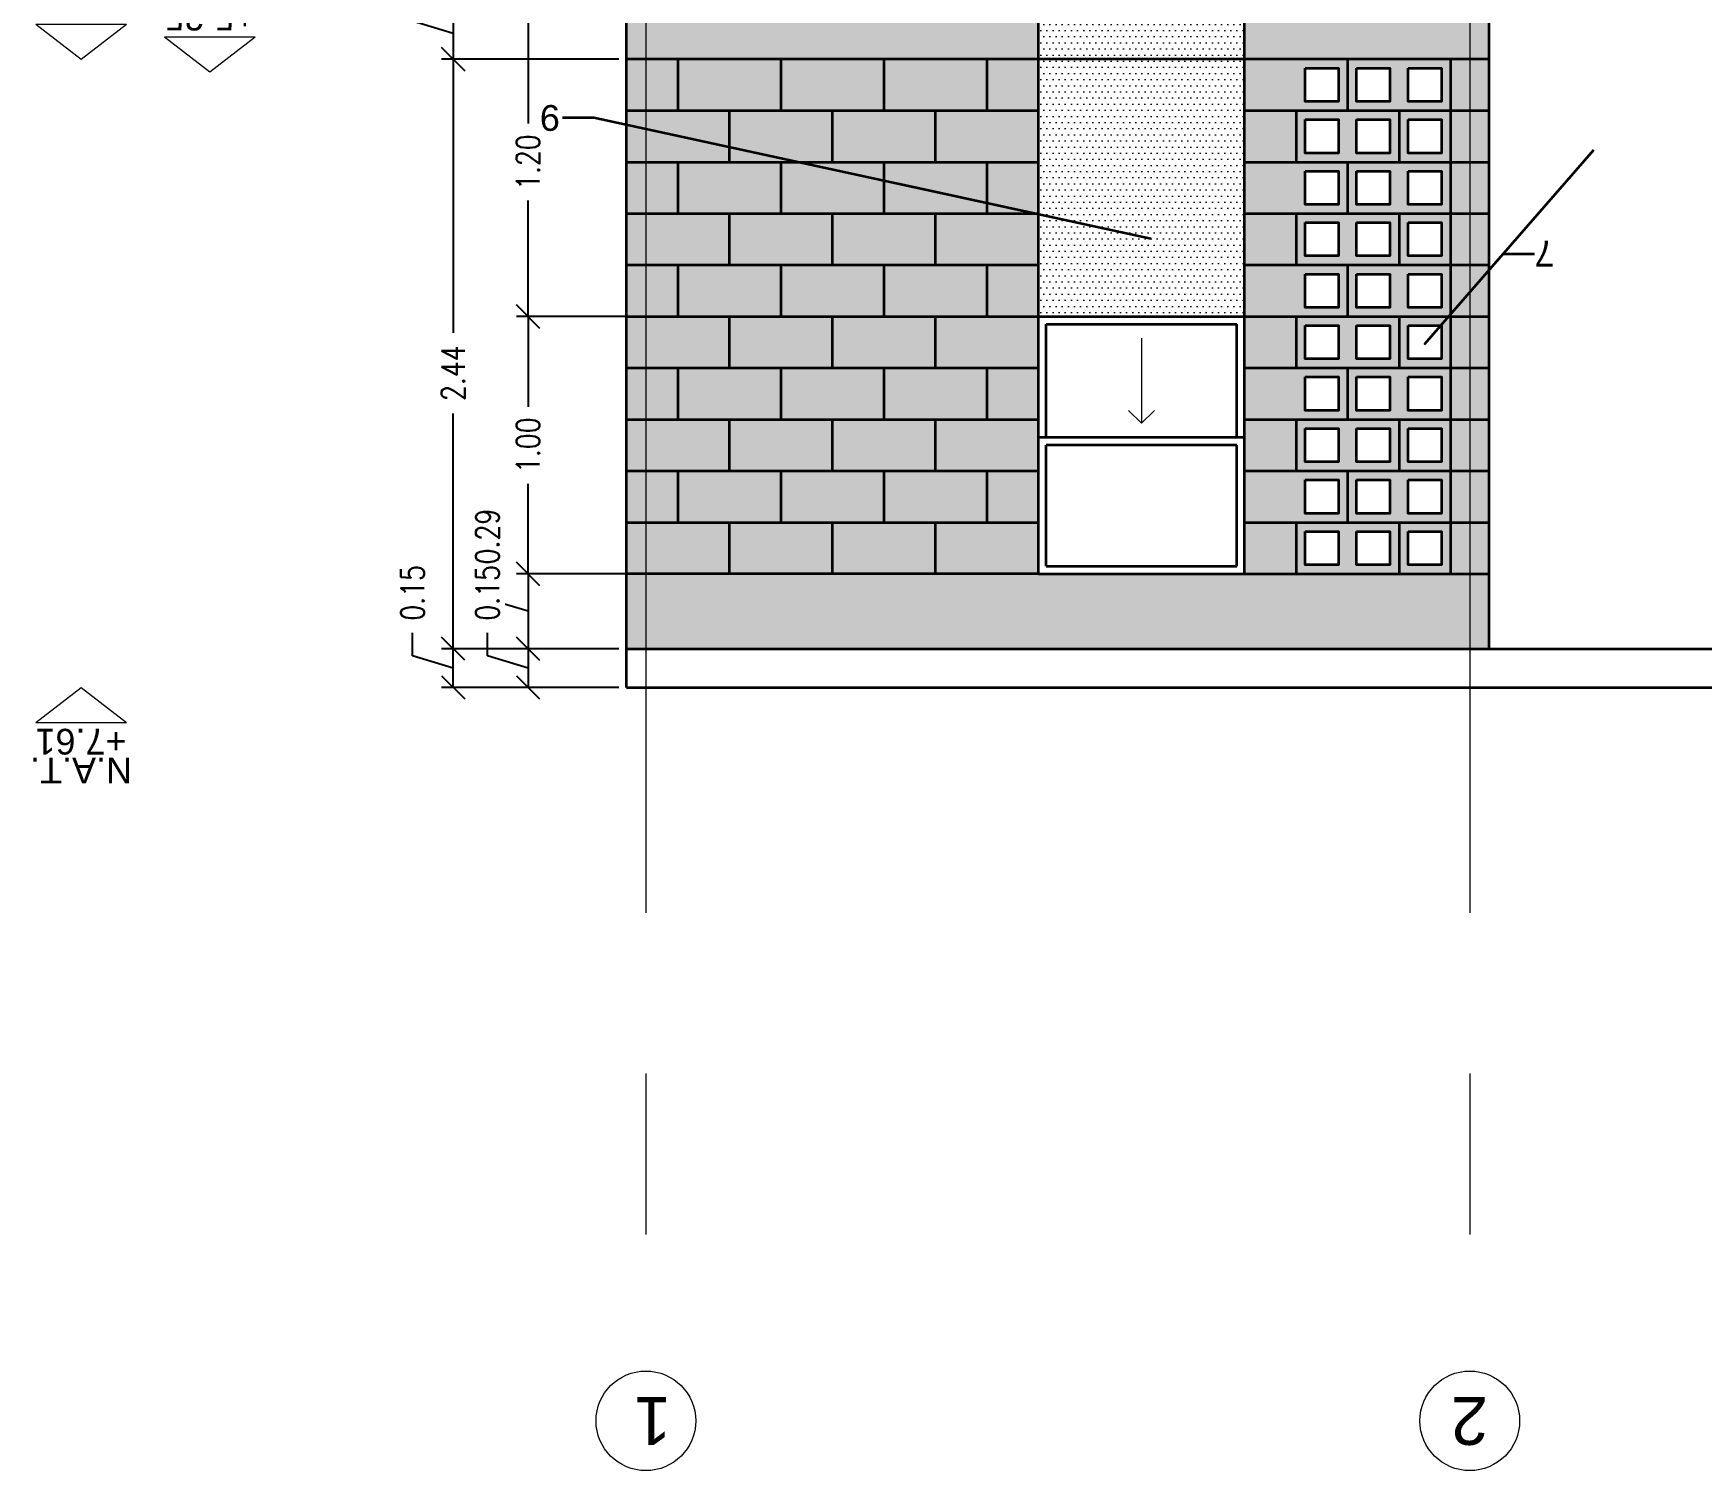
# Model space of a CAD drawing. Header units: metres. Extents: x -255 to -21, y -382 to -241.
# Drawn here: x -45.85 to -39.37, y -270.99 to -265.4 of the extents above; entities that cross this region are included whole.
import ezdxf
from ezdxf.enums import TextEntityAlignment as Align

# ---------------------------------------------------------------- set-up
doc = ezdxf.new("R2010")
doc.units = ezdxf.units.M
doc.header["$LTSCALE"] = 5
doc.header["$MEASUREMENT"] = 0
doc.linetypes.add('CENTER2', pattern=[1.125, 0.75, -0.125, 0.125, -0.125])
doc.linetypes.add('HIDDEN', pattern=[0.375, 0.25, -0.125])
doc.layers.get('0').update_dxf_attribs({"color": 30})
for name, color, linetype, lineweight in [('A-ANNO-DIMS', 3, 'Continuous', 18), ('A-ANNO-NOTE', 7, 'Continuous', 35), ('A-ANNO-SYMB', 3, 'Continuous', 18), ('A-ANNO-TEXT', 3, 'Continuous', 18), ('A-ELEV-MBE1', 7, 'Continuous', 35), ('A-ELEV-OVHD', 3, 'HIDDEN', 18), ('A-ELEV-PATT', 8, 'Continuous', 18)]:
    doc.layers.add(name, color=color, linetype=linetype, lineweight=lineweight)
doc.styles.add('E-ARIAL', font='arial.ttf')
doc.styles.add('E-ROMANS', font='romans.shx', dxfattribs={"width": 0.8})
doc.styles.get("Standard").update_dxf_attribs({"font": 'arial.ttf'})
doc.dimstyles.new('E-0050_TICK_18', dxfattribs={"dimscale": 0.001, "dimtxt": 90, "dimasz": 90, "dimexe": 45, "dimexo": 30, "dimgap": 45, "dimtad": 0, "dimzin": 0, "dimdsep": 46, "dimtxsty": 'E-ROMANS', "dimblk": 'OBLIQUE', "dimcen": 45, "dimclrd": 256, "dimclre": 256, "dimclrt": 256, "dimadec": 0, "dimazin": 0, "dimtfac": 1, "dimtmove": 1, "dimatfit": 3, "dimldrblk": 'OPEN90', "dimfxl": 1, "dimtfill": 1, "dimtolj": 1, "dimtzin": 0, "dimarcsym": 0})
doc.dimstyles.new('E-0200_TICK_12', dxfattribs={"dimscale": 0.001, "dimtxt": 240, "dimasz": 240, "dimexe": 120, "dimexo": 80, "dimgap": 120, "dimtad": 0, "dimzin": 0, "dimdsep": 46, "dimtxsty": 'E-ROMANS', "dimblk": 'OBLIQUE', "dimcen": 120, "dimclrd": 256, "dimclre": 256, "dimclrt": 256, "dimadec": 0, "dimazin": 0, "dimtfac": 1, "dimtmove": 1, "dimatfit": 3, "dimldrblk": 'OPEN90', "dimfxl": 1, "dimtfill": 1, "dimtolj": 1, "dimtzin": 0, "dimlwd": -1, "dimarcsym": 0})

# ---------------------------------------------------------------- blocks, each defined once
blk = doc.blocks.new('TAG-LEVEL-CO')
for points in [[(0.352, 0.272), (-0.352, 0.272)], [(0.352, 0.272), (0, 0), (-0.352, 0.272)]]:
    blk.add_lwpolyline(points)
at = {"style": 'E-ARIAL'}
for tag, p in [('N.P.T.', (0, 0.486)), ('%%P0,00', (0, 0.262))]:
    blk.add_attdef(tag, text='', height=0.2, dxfattribs=at).set_placement(p, align=Align.BOTTOM_CENTER)
blk = doc.blocks.new('_Oblique')
at = {"color": 0, "linetype": 'ByBlock', "lineweight": -2}
blk.add_line((-0.5, -0.5), (0.5, 0.5), dxfattribs=at)
blk = doc.blocks.new('*D425')
at = {"layer": 'A-ANNO-DIMS', "lineweight": -2, "transparency": 16777216}
for p, q in [((-44.3744, -265.354), (-44.3744, -265.264)), ((-43.5733, -265.3012), (-44.2619, -265.3012)), ((-44.2169, -265.3012), (-44.2169, -265.5012)), ((-44.2169, -265.4012), (-44.3744, -265.354)), ((-43.5733, -265.5012), (-44.2619, -265.5012))]:
    blk.add_line(p, q, dxfattribs=at)
at = {"layer": 'A-ANNO-DIMS', "lineweight": -2, "transparency": 16777216, "xscale": 0.09, "yscale": 0.09, "zscale": 0.09}
for p, rotation in [((-44.2169, -265.3012), 90), ((-44.2169, -265.5012), 270)]:
    blk.add_blockref('_Oblique', p, dxfattribs=dict(at, rotation=rotation))
at = {"layer": 'A-ANNO-DIMS', "transparency": 16777216, "insert": (-44.3744, -265.1093), "char_height": 0.09, "attachment_point": 5, "rotation": 90, "style": 'E-ROMANS', "bg_fill": 3, "box_fill_scale": 1.25, "bg_fill_color": 256, "bg_fill_true_color": 13158600, "bg_fill_transparency": 0}
blk.add_mtext('\\A1;0.20', dxfattribs=at)
blk = doc.blocks.new('_Open90')
at = {"color": 0, "linetype": 'ByBlock', "lineweight": -2}
for p, q in [((0, 0), (-1, 0)), ((-0.5, 0.5), (0, 0)), ((0, 0), (-0.5, -0.5))]:
    blk.add_line(p, q, dxfattribs=at)
blk = doc.blocks.new('*D426')
at = {"layer": 'A-ANNO-DIMS', "lineweight": -2, "transparency": 16777216}
for p, q in [((-43.5733, -265.5012), (-44.2619, -265.5012)), ((-44.2169, -265.5012), (-44.2169, -266.5653)), ((-44.2169, -267.9421), (-44.2169, -266.8781)), ((-43.5733, -267.9421), (-44.2619, -267.9421))]:
    blk.add_line(p, q, dxfattribs=at)
at = {"layer": 'A-ANNO-DIMS', "lineweight": -2, "transparency": 16777216, "xscale": 0.09, "yscale": 0.09, "zscale": 0.09}
for p, rotation in [((-44.2169, -265.5012), 90), ((-44.2169, -267.9421), 270)]:
    blk.add_blockref('_Oblique', p, dxfattribs=dict(at, rotation=rotation))
at = {"layer": 'A-ANNO-DIMS', "transparency": 16777216, "insert": (-44.2169, -266.7217), "char_height": 0.09, "attachment_point": 5, "rotation": 90, "style": 'E-ROMANS', "bg_fill": 3, "box_fill_scale": 1.25, "bg_fill_color": 256, "bg_fill_true_color": 13158600, "bg_fill_transparency": 0}
blk.add_mtext('\\A1;2.44', dxfattribs=at)
blk = doc.blocks.new('*D264')
at = {"layer": 'A-ANNO-DIMS', "lineweight": -2, "transparency": 16777216}
for p, q in [((-44.3744, -267.8199), (-44.3744, -267.7299)), ((-44.2169, -267.8671), (-44.3744, -267.8199)), ((-43.5733, -267.7921), (-44.2619, -267.7921)), ((-44.2169, -267.9421), (-44.2169, -267.7921)), ((-43.5733, -267.9421), (-44.2619, -267.9421))]:
    blk.add_line(p, q, dxfattribs=at)
at = {"layer": 'A-ANNO-DIMS', "lineweight": -2, "transparency": 16777216, "xscale": 0.09, "yscale": 0.09, "zscale": 0.09}
for p, rotation in [((-44.2169, -267.7921), 90), ((-44.2169, -267.9421), 270)]:
    blk.add_blockref('_Oblique', p, dxfattribs=dict(at, rotation=rotation))
at = {"layer": 'A-ANNO-DIMS', "transparency": 16777216, "insert": (-44.3744, -267.5752), "char_height": 0.09, "attachment_point": 5, "rotation": 90, "style": 'E-ROMANS', "bg_fill": 3, "box_fill_scale": 1.25, "bg_fill_color": 256, "bg_fill_true_color": 13158600, "bg_fill_transparency": 0}
blk.add_mtext('\\A1;0.15', dxfattribs=at)
blk = doc.blocks.new('*D559')
at = {"layer": 'A-ANNO-DIMS', "lineweight": -2, "transparency": 16777216}
for p, q in [((-41.9733, -265.3012), (-43.971, -265.3012)), ((-43.926, -265.3012), (-43.926, -265.7518)), ((-43.926, -266.5016), (-43.926, -266.051)), ((-41.9733, -266.5016), (-43.971, -266.5016))]:
    blk.add_line(p, q, dxfattribs=at)
at = {"layer": 'A-ANNO-DIMS', "lineweight": -2, "transparency": 16777216, "xscale": 0.09, "yscale": 0.09, "zscale": 0.09}
for p, rotation in [((-43.926, -265.3012), 90), ((-43.926, -266.5016), 270)]:
    blk.add_blockref('_Oblique', p, dxfattribs=dict(at, rotation=rotation))
at = {"layer": 'A-ANNO-DIMS', "transparency": 16777216, "insert": (-43.926, -265.9014), "char_height": 0.09, "attachment_point": 5, "rotation": 90, "style": 'E-ROMANS', "bg_fill": 3, "box_fill_scale": 1.25, "bg_fill_color": 256, "bg_fill_true_color": 13158600, "bg_fill_transparency": 0}
blk.add_mtext('\\A1;1.20', dxfattribs=at)
blk = doc.blocks.new('*D560')
at = {"layer": 'A-ANNO-DIMS', "lineweight": -2, "transparency": 16777216}
for p, q in [((-41.9733, -266.5016), (-43.971, -266.5016)), ((-43.926, -266.5016), (-43.926, -266.8518)), ((-43.926, -267.5012), (-43.926, -267.151)), ((-41.9733, -267.5012), (-43.971, -267.5012))]:
    blk.add_line(p, q, dxfattribs=at)
at = {"layer": 'A-ANNO-DIMS', "lineweight": -2, "transparency": 16777216, "xscale": 0.09, "yscale": 0.09, "zscale": 0.09}
for p, rotation in [((-43.926, -266.5016), 90), ((-43.926, -267.5012), 270)]:
    blk.add_blockref('_Oblique', p, dxfattribs=dict(at, rotation=rotation))
at = {"layer": 'A-ANNO-DIMS', "transparency": 16777216, "insert": (-43.926, -267.0014), "char_height": 0.09, "attachment_point": 5, "rotation": 90, "style": 'E-ROMANS', "bg_fill": 3, "box_fill_scale": 1.25, "bg_fill_color": 256, "bg_fill_true_color": 13158600, "bg_fill_transparency": 0}
blk.add_mtext('\\A1;1.00', dxfattribs=at)
blk = doc.blocks.new('*D561')
at = {"layer": 'A-ANNO-DIMS', "lineweight": -2, "transparency": 16777216}
for p, q in [((-44.0835, -267.5994), (-44.0835, -267.5094)), ((-41.9733, -267.5012), (-43.971, -267.5012)), ((-43.926, -267.5012), (-43.926, -267.7921)), ((-43.926, -267.6467), (-44.0835, -267.5994)), ((-43.5733, -267.7921), (-43.971, -267.7921))]:
    blk.add_line(p, q, dxfattribs=at)
at = {"layer": 'A-ANNO-DIMS', "lineweight": -2, "transparency": 16777216, "xscale": 0.09, "yscale": 0.09, "zscale": 0.09}
for p, rotation in [((-43.926, -267.5012), 90), ((-43.926, -267.7921), 270)]:
    blk.add_blockref('_Oblique', p, dxfattribs=dict(at, rotation=rotation))
at = {"layer": 'A-ANNO-DIMS', "transparency": 16777216, "insert": (-44.0835, -267.3564), "char_height": 0.09, "attachment_point": 5, "rotation": 90, "style": 'E-ROMANS', "bg_fill": 3, "box_fill_scale": 1.25, "bg_fill_color": 256, "bg_fill_true_color": 13158600, "bg_fill_transparency": 0}
blk.add_mtext('\\A1;0.29', dxfattribs=at)
blk = doc.blocks.new('*D343')
at = {"layer": 'A-ANNO-DIMS', "lineweight": -2, "transparency": 16777216}
for p, q in [((-44.0835, -267.8199), (-44.0835, -267.7299)), ((-43.926, -267.8671), (-44.0835, -267.8199)), ((-43.5733, -267.7921), (-43.971, -267.7921)), ((-43.926, -267.7921), (-43.926, -267.9421)), ((-43.5733, -267.9421), (-43.971, -267.9421))]:
    blk.add_line(p, q, dxfattribs=at)
at = {"layer": 'A-ANNO-DIMS', "lineweight": -2, "transparency": 16777216, "xscale": 0.09, "yscale": 0.09, "zscale": 0.09}
for p, rotation in [((-43.926, -267.7921), 90), ((-43.926, -267.9421), 270)]:
    blk.add_blockref('_Oblique', p, dxfattribs=dict(at, rotation=rotation))
at = {"layer": 'A-ANNO-DIMS', "transparency": 16777216, "insert": (-44.0835, -267.5752), "char_height": 0.09, "attachment_point": 5, "rotation": 90, "style": 'E-ROMANS', "bg_fill": 3, "box_fill_scale": 1.25, "bg_fill_color": 256, "bg_fill_true_color": 13158600, "bg_fill_transparency": 0}
blk.add_mtext('\\A1;0.15', dxfattribs=at)

msp = doc.modelspace()

# ---------------------------------------------------------------- hatches: boundary and pattern name
at = {"layer": 'A-ELEV-PATT'}
h = msp.add_hatch(dxfattribs=at)
h.set_pattern_fill('DOTS', color=256, scale=0.015, style=0)
h.set_pattern_definition([(180, (-12.8, 2e-13), (-0.01190625, -0.0238125), [0, -0.0238125])])
h.paths.add_polyline_path([(-41.9433, -266.5012), (-41.1433, -266.5012), (-41.1433, -265.3012), (-41.9433, -265.3012)])

# ---------------------------------------------------------------- linework, layer by layer
at = {"layer": 'A-ANNO-SYMB', "linetype": 'CENTER2'}
for p, q in [((-43.4683, -259.4428), (-43.4683, -270.5982)), ((-40.2683, -259.4428), (-40.2683, -270.5982))]:
    msp.add_line(p, q, dxfattribs=at)
for centre in [(-43.4683, -270.7917), (-40.2683, -270.7917)]:
    msp.add_circle(centre, 0.1935, dxfattribs=at)
at = {"layer": 'A-ELEV-MBE1'}
for p, q in [((-43.5433, -267.9421), (-43.5433, -260.3012)), ((-40.1933, -267.7921), (-40.1933, -262.9012)), ((-41.9433, -267.5012), (-41.9433, -265.3012)), ((-41.1433, -267.5012), (-41.1433, -265.3012)), ((-40.1933, -265.5012), (-43.5433, -265.5012)), ((-43.3433, -265.7012), (-43.3433, -265.5012)), ((-42.9433, -265.7012), (-42.9433, -265.5012)), ((-42.5433, -265.7012), (-42.5433, -265.5012)), ((-42.1433, -265.7012), (-42.1433, -265.5012)), ((-40.7433, -265.5012), (-40.7433, -265.7012)), ((-40.3433, -265.5012), (-40.3433, -267.5012)), ((-43.5433, -265.7012), (-41.9433, -265.7012)), ((-43.1433, -265.9012), (-43.1433, -265.7012)), ((-42.7433, -265.9012), (-42.7433, -265.7012)), ((-42.3433, -265.9012), (-42.3433, -265.7012)), ((-41.1433, -265.7012), (-40.3433, -265.7012)), ((-40.9432, -265.7012), (-40.9432, -265.9012)), ((-40.5432, -265.7012), (-40.5432, -265.9012)), ((-40.3433, -265.7012), (-40.1933, -265.7012)), ((-43.5433, -265.9012), (-41.9433, -265.9012)), ((-43.3433, -266.1012), (-43.3433, -265.9012)), ((-42.9433, -266.1012), (-42.9433, -265.9012)), ((-42.5433, -266.1012), (-42.5433, -265.9012)), ((-42.1433, -266.1012), (-42.1433, -265.9012)), ((-41.1433, -265.9012), (-40.3433, -265.9012)), ((-40.7433, -265.9012), (-40.7433, -266.1012)), ((-40.3433, -265.9012), (-40.1933, -265.9012)), ((-43.5433, -266.1012), (-41.9433, -266.1012)), ((-43.1433, -266.3012), (-43.1433, -266.1012)), ((-42.7433, -266.3012), (-42.7433, -266.1012)), ((-42.3433, -266.3012), (-42.3433, -266.1012)), ((-41.1433, -266.1012), (-40.3433, -266.1012)), ((-40.9432, -266.1012), (-40.9432, -266.3012)), ((-40.5432, -266.1012), (-40.5432, -266.3012)), ((-40.3433, -266.1012), (-40.1933, -266.1012)), ((-43.5433, -266.3012), (-41.9433, -266.3012)), ((-43.3433, -266.5012), (-43.3433, -266.3012)), ((-42.9433, -266.5012), (-42.9433, -266.3012)), ((-42.5433, -266.5012), (-42.5433, -266.3012)), ((-42.1433, -266.5012), (-42.1433, -266.3012)), ((-41.1433, -266.3012), (-40.3433, -266.3012)), ((-40.7433, -266.3012), (-40.7433, -266.5012)), ((-40.3433, -266.3012), (-40.1933, -266.3012)), ((-43.5433, -266.5012), (-41.9433, -266.5012)), ((-43.1433, -266.7012), (-43.1433, -266.5012)), ((-42.7433, -266.7012), (-42.7433, -266.5012)), ((-42.3433, -266.7012), (-42.3433, -266.5012)), ((-41.9433, -266.5012), (-41.1433, -266.5012)), ((-41.9133, -266.5312), (-41.1733, -266.5312)), ((-41.9133, -266.9712), (-41.9133, -266.5312)), ((-41.1733, -266.9712), (-41.1733, -266.5312)), ((-41.1433, -266.5012), (-40.3433, -266.5012)), ((-40.9432, -266.5012), (-40.9432, -266.7012)), ((-40.5432, -266.5012), (-40.5432, -266.7012)), ((-40.3433, -266.5012), (-40.1933, -266.5012)), ((-43.5433, -266.7012), (-41.9433, -266.7012)), ((-43.3433, -266.9012), (-43.3433, -266.7012)), ((-42.9433, -266.9012), (-42.9433, -266.7012)), ((-42.5433, -266.9012), (-42.5433, -266.7012)), ((-42.1433, -266.9012), (-42.1433, -266.7012)), ((-41.1433, -266.7012), (-40.3433, -266.7012)), ((-40.7433, -266.7012), (-40.7433, -266.9012)), ((-40.3433, -266.7012), (-40.1933, -266.7012)), ((-43.5433, -266.9012), (-41.9433, -266.9012)), ((-43.1433, -267.1012), (-43.1433, -266.9012)), ((-42.7433, -267.1012), (-42.7433, -266.9012)), ((-42.3433, -267.1012), (-42.3433, -266.9012)), ((-41.1433, -266.9012), (-40.3433, -266.9012)), ((-40.9432, -266.9012), (-40.9432, -267.1012)), ((-40.5432, -266.9012), (-40.5432, -267.1012)), ((-40.3433, -266.9012), (-40.1933, -266.9012)), ((-41.9133, -267.4712), (-41.9133, -267.0012)), ((-41.1733, -267.4712), (-41.1733, -267.0012)), ((-43.5433, -267.1012), (-41.9433, -267.1012)), ((-43.3433, -267.3012), (-43.3433, -267.1012)), ((-42.9433, -267.3012), (-42.9433, -267.1012)), ((-42.5433, -267.3012), (-42.5433, -267.1012)), ((-42.1433, -267.3012), (-42.1433, -267.1012)), ((-41.1433, -267.1012), (-40.3433, -267.1012)), ((-40.7433, -267.1012), (-40.7433, -267.3012)), ((-40.3433, -267.1012), (-40.1933, -267.1012)), ((-43.5433, -267.3012), (-41.9433, -267.3012)), ((-43.1433, -267.5012), (-43.1433, -267.3012)), ((-42.7433, -267.5012), (-42.7433, -267.3012)), ((-42.3433, -267.5012), (-42.3433, -267.3012)), ((-41.1433, -267.3012), (-40.3433, -267.3012)), ((-40.9432, -267.3012), (-40.9432, -267.5012)), ((-40.5432, -267.3012), (-40.5432, -267.5012)), ((-40.3433, -267.3012), (-40.1933, -267.3012)), ((-41.9433, -267.5012), (-41.1433, -267.5012)), ((-41.9133, -267.4712), (-41.1733, -267.4712)), ((-41.1433, -267.5012), (-40.3433, -267.5012)), ((-40.3433, -267.5012), (-40.1933, -267.5012)), ((-43.5433, -267.7921), (-24.1933, -267.7921)), ((-43.5433, -267.9421), (-24.1933, -267.9421))]:
    msp.add_line(p, q, dxfattribs=at)
for points in [[(-40.9083, -265.5362), (-40.7783, -265.5362), (-40.7783, -265.6662), (-40.9083, -265.6662)], [(-40.7083, -265.5362), (-40.5783, -265.5362), (-40.5783, -265.6662), (-40.7083, -265.6662)], [(-40.5083, -265.5362), (-40.3783, -265.5362), (-40.3783, -265.6662), (-40.5083, -265.6662)], [(-40.9083, -265.7362), (-40.7783, -265.7362), (-40.7783, -265.8662), (-40.9083, -265.8662)], [(-40.7083, -265.7362), (-40.5783, -265.7362), (-40.5783, -265.8662), (-40.7083, -265.8662)], [(-40.5083, -265.7362), (-40.3783, -265.7362), (-40.3783, -265.8662), (-40.5083, -265.8662)], [(-40.9083, -265.9362), (-40.7783, -265.9362), (-40.7783, -266.0662), (-40.9083, -266.0662)], [(-40.7083, -265.9362), (-40.5783, -265.9362), (-40.5783, -266.0662), (-40.7083, -266.0662)], [(-40.5083, -265.9362), (-40.3783, -265.9362), (-40.3783, -266.0662), (-40.5083, -266.0662)], [(-40.9083, -266.1362), (-40.7783, -266.1362), (-40.7783, -266.2662), (-40.9083, -266.2662)], [(-40.7083, -266.1362), (-40.5783, -266.1362), (-40.5783, -266.2662), (-40.7083, -266.2662)], [(-40.5083, -266.1362), (-40.3783, -266.1362), (-40.3783, -266.2662), (-40.5083, -266.2662)], [(-40.9083, -266.3362), (-40.7783, -266.3362), (-40.7783, -266.4662), (-40.9083, -266.4662)], [(-40.7083, -266.3362), (-40.5783, -266.3362), (-40.5783, -266.4662), (-40.7083, -266.4662)], [(-40.5083, -266.3362), (-40.3783, -266.3362), (-40.3783, -266.4662), (-40.5083, -266.4662)], [(-40.9083, -266.5362), (-40.7783, -266.5362), (-40.7783, -266.6662), (-40.9083, -266.6662)], [(-40.7083, -266.5362), (-40.5783, -266.5362), (-40.5783, -266.6662), (-40.7083, -266.6662)], [(-40.5083, -266.5362), (-40.3783, -266.5362), (-40.3783, -266.6662), (-40.5083, -266.6662)], [(-40.9083, -266.7362), (-40.7783, -266.7362), (-40.7783, -266.8662), (-40.9083, -266.8662)], [(-40.7083, -266.7362), (-40.5783, -266.7362), (-40.5783, -266.8662), (-40.7083, -266.8662)], [(-40.5083, -266.7362), (-40.3783, -266.7362), (-40.3783, -266.8662), (-40.5083, -266.8662)], [(-40.9083, -266.9362), (-40.7783, -266.9362), (-40.7783, -267.0662), (-40.9083, -267.0662)], [(-40.7083, -266.9362), (-40.5783, -266.9362), (-40.5783, -267.0662), (-40.7083, -267.0662)], [(-40.5083, -266.9362), (-40.3783, -266.9362), (-40.3783, -267.0662), (-40.5083, -267.0662)], [(-40.9083, -267.1362), (-40.7783, -267.1362), (-40.7783, -267.2662), (-40.9083, -267.2662)], [(-40.7083, -267.1362), (-40.5783, -267.1362), (-40.5783, -267.2662), (-40.7083, -267.2662)], [(-40.5083, -267.1362), (-40.3783, -267.1362), (-40.3783, -267.2662), (-40.5083, -267.2662)], [(-40.9083, -267.3362), (-40.7783, -267.3362), (-40.7783, -267.4662), (-40.9083, -267.4662)], [(-40.7083, -267.3362), (-40.5783, -267.3362), (-40.5783, -267.4662), (-40.7083, -267.4662)], [(-40.5083, -267.3362), (-40.3783, -267.3362), (-40.3783, -267.4662), (-40.5083, -267.4662)]]:
    msp.add_lwpolyline(points, close=True, dxfattribs=at)
for points in [[(-41.1433, -266.9712), (-41.9433, -266.9712)], [(-41.1733, -267.0012), (-41.9133, -267.0012)]]:
    msp.add_lwpolyline(points, dxfattribs=at)
at = {"layer": 'A-ELEV-OVHD'}
for points in [[(-41.5433, -266.5856), (-41.5433, -266.9161)], [(-41.5933, -266.8661), (-41.5433, -266.9161)], [(-41.4933, -266.8661), (-41.5433, -266.9161)]]:
    msp.add_lwpolyline(points, dxfattribs=at)

# ---------------------------------------------------------------- block references
at = {"layer": 'A-ANNO-SYMB'}
ref = msp.add_blockref('TAG-LEVEL-CO', (-45.662, -265.5012), dxfattribs=dict(at, xscale=-0.5, yscale=0.5, zscale=0.5))
ref.add_attrib('%%P0,00', '+5.20', dxfattribs={"layer": '0', "height": 0.1, "rotation": 180, "style": 'E-ARIAL'}).set_placement((-45.662, -265.21), align=Align.BOTTOM_CENTER)
ref.add_attrib('N.P.T.', 'N.V.T.', dxfattribs={"layer": '0', "height": 0.1, "rotation": 180, "style": 'E-ARIAL'}).set_placement((-45.662, -265.0929), align=Align.BOTTOM_CENTER)
ref = msp.add_blockref('TAG-LEVEL-CO', (-45.162, -265.5512), dxfattribs=dict(at, xscale=-0.5, yscale=0.5, zscale=0.5))
ref.add_attrib('%%P0,00', '+5.25', dxfattribs={"layer": '0', "height": 0.1, "rotation": 180, "style": 'E-ARIAL'}).set_placement((-45.162, -265.26), align=Align.BOTTOM_CENTER)
ref.add_attrib('N.P.T.', 'N.P.T.', dxfattribs={"layer": '0', "height": 0.1, "rotation": 180, "style": 'E-ARIAL'}).set_placement((-45.162, -265.1429), align=Align.BOTTOM_CENTER)
at = {"layer": 'A-ANNO-SYMB', "xscale": 0.5, "yscale": 0.5, "zscale": 0.5, "rotation": 180}
msp.add_blockref('TAG-LEVEL-CO', (-45.662, -267.9421), dxfattribs=at).add_auto_attribs({'%%P0,00': '+7.61', 'N.P.T.': 'N.A.T.'})

# ---------------------------------------------------------------- texts
at = {"layer": 'A-ANNO-TEXT', "insert": (-40.0172, -266.2573), "char_height": 0.1, "attachment_point": 6, "rotation": 180, "style": 'E-ARIAL'}
msp.add_mtext('7', dxfattribs=at)
at = {"layer": 'A-ANNO-TEXT', "char_height": 0.186083, "attachment_point": 5, "rotation": 180}
for s, insert in [('{\\fArial|b0|i0|c0|p34;1}', (-43.4423, -270.7921)), ('{\\fArial|b0|i0|c0|p34;2}', (-40.2697, -270.7921))]:
    msp.add_mtext(s, dxfattribs=dict(at, insert=insert))

# ---------------------------------------------------------------- leaders
at = {"layer": 'A-ANNO-NOTE'}
msp.add_leader([(-40.4433, -266.6071), (-40.1383, -266.2573), (-40.0172, -266.2573)], dimstyle='E-0200_TICK_12', override={"dimasz": 0.2, "dimgap": 0.8, "dimtad": 0, "dimldrblk": 'Open90'}, dxfattribs=at)

# ---------------------------------------------------------------- next in the draw order: dimensions: what is measured, and where the dimension line sits
at = {"layer": 'A-ANNO-DIMS'}
dim = msp.add_linear_dim(base=(-44.2169, -265.5012), p1=(-43.5433, -265.3012), p2=(-43.5433, -265.5012), angle=270, dimstyle='E-0050_TICK_18', dxfattribs=at)
dim.commit()
dim.dimension.update_dxf_attribs({"geometry": '*D425', "text_midpoint": (-44.3744, -265.219)})

# ---------------------------------------------------------------- next in the draw order: dimensions: what is measured, and where the dimension line sits
dim = msp.add_linear_dim(base=(-44.2169, -267.9421), p1=(-43.5433, -265.5012), p2=(-43.5433, -267.9421), angle=270, dimstyle='E-0050_TICK_18', dxfattribs=at)
dim.commit()
dim.dimension.update_dxf_attribs({"geometry": '*D426', "text_midpoint": (-44.2169, -266.7217)})

# ---------------------------------------------------------------- next in the draw order: dimensions: what is measured, and where the dimension line sits
dim = msp.add_linear_dim(base=(-44.2169, -267.7921), p1=(-43.5433, -267.9421), p2=(-43.5433, -267.7921), angle=270, dimstyle='E-0050_TICK_18', dxfattribs=at)
dim.commit()
dim.dimension.update_dxf_attribs({"geometry": '*D264', "text_midpoint": (-44.3744, -267.6849)})

# ---------------------------------------------------------------- next in the draw order: hatches: boundary and pattern name
at = {"layer": 'A-ELEV-PATT'}
h = msp.add_hatch(dxfattribs=at)
h.set_pattern_fill('DOTS', color=256, scale=0.025, style=0)
h.set_pattern_definition([(180, (-12.8, 0), (-0.01984375, -0.0396875), [0, -0.0396875])])
h.paths.add_polyline_path([(-43.5433, -267.7921), (-40.1933, -267.7921), (-40.1933, -262.9012), (-43.5433, -262.9012)])
h.paths.add_polyline_path([(-41.9433, -263.9012), (-41.1433, -263.9012), (-41.1433, -267.5012), (-41.9433, -267.5012)], flags=16)
h.paths.add_polyline_path([(-40.9083, -265.7362), (-40.7783, -265.7362), (-40.7783, -265.8662), (-40.9083, -265.8662)], flags=16)
h.paths.add_polyline_path([(-40.9083, -265.6662), (-40.9083, -265.5362), (-40.7783, -265.5362), (-40.7783, -265.6662)], flags=16)
h.paths.add_polyline_path([(-40.9083, -265.9362), (-40.7783, -265.9362), (-40.7783, -266.0662), (-40.9083, -266.0662)], flags=16)
h.paths.add_polyline_path([(-40.9083, -266.1362), (-40.7783, -266.1362), (-40.7783, -266.2662), (-40.9083, -266.2662)], flags=16)
h.paths.add_polyline_path([(-40.9083, -266.3362), (-40.7783, -266.3362), (-40.7783, -266.4662), (-40.9083, -266.4662)], flags=16)
h.paths.add_polyline_path([(-40.9083, -266.5362), (-40.7783, -266.5362), (-40.7783, -266.6662), (-40.9083, -266.6662)], flags=16)
h.paths.add_polyline_path([(-40.7083, -265.7362), (-40.5783, -265.7362), (-40.5783, -265.8662), (-40.7083, -265.8662)], flags=16)
h.paths.add_polyline_path([(-40.7083, -265.6662), (-40.7083, -265.5362), (-40.5783, -265.5362), (-40.5783, -265.6662)], flags=16)
h.paths.add_polyline_path([(-40.7083, -265.9362), (-40.5783, -265.9362), (-40.5783, -266.0662), (-40.7083, -266.0662)], flags=16)
h.paths.add_polyline_path([(-40.7083, -266.1362), (-40.5783, -266.1362), (-40.5783, -266.2662), (-40.7083, -266.2662)], flags=16)
h.paths.add_polyline_path([(-40.9083, -266.7362), (-40.7783, -266.7362), (-40.7783, -266.8662), (-40.9083, -266.8662)], flags=16)
h.paths.add_polyline_path([(-40.7083, -266.3362), (-40.5783, -266.3362), (-40.5783, -266.4662), (-40.7083, -266.4662)], flags=16)
h.paths.add_polyline_path([(-40.7083, -266.5362), (-40.5783, -266.5362), (-40.5783, -266.6662), (-40.7083, -266.6662)], flags=16)
h.paths.add_polyline_path([(-40.9083, -266.9362), (-40.7783, -266.9362), (-40.7783, -267.0662), (-40.9083, -267.0662)], flags=16)
h.paths.add_polyline_path([(-40.5083, -265.7362), (-40.3783, -265.7362), (-40.3783, -265.8662), (-40.5083, -265.8662)], flags=16)
h.paths.add_polyline_path([(-40.5083, -265.6662), (-40.5083, -265.5362), (-40.3783, -265.5362), (-40.3783, -265.6662)], flags=16)
h.paths.add_polyline_path([(-40.5083, -265.9362), (-40.3783, -265.9362), (-40.3783, -266.0662), (-40.5083, -266.0662)], flags=16)
h.paths.add_polyline_path([(-40.7083, -266.7362), (-40.5783, -266.7362), (-40.5783, -266.8662), (-40.7083, -266.8662)], flags=16)
h.paths.add_polyline_path([(-40.5083, -266.1362), (-40.3783, -266.1362), (-40.3783, -266.2662), (-40.5083, -266.2662)], flags=16)
h.paths.add_polyline_path([(-40.9083, -267.1362), (-40.7783, -267.1362), (-40.7783, -267.2662), (-40.9083, -267.2662)], flags=16)
h.paths.add_polyline_path([(-40.5083, -266.3362), (-40.3783, -266.3362), (-40.3783, -266.4662), (-40.5083, -266.4662)], flags=16)
h.paths.add_polyline_path([(-40.7083, -266.9362), (-40.5783, -266.9362), (-40.5783, -267.0662), (-40.7083, -267.0662)], flags=16)
h.paths.add_polyline_path([(-40.5083, -266.5362), (-40.3783, -266.5362), (-40.3783, -266.6662), (-40.5083, -266.6662)], flags=16)
h.paths.add_polyline_path([(-40.9083, -267.3362), (-40.7783, -267.3362), (-40.7783, -267.4662), (-40.9083, -267.4662)], flags=16)
h.paths.add_polyline_path([(-40.5083, -266.7362), (-40.3783, -266.7362), (-40.3783, -266.8662), (-40.5083, -266.8662)], flags=16)
h.paths.add_polyline_path([(-40.7083, -267.1362), (-40.5783, -267.1362), (-40.5783, -267.2662), (-40.7083, -267.2662)], flags=16)
h.paths.add_polyline_path([(-40.5083, -266.9362), (-40.3783, -266.9362), (-40.3783, -267.0662), (-40.5083, -267.0662)], flags=16)
h.paths.add_polyline_path([(-40.7083, -267.3362), (-40.5783, -267.3362), (-40.5783, -267.4662), (-40.7083, -267.4662)], flags=16)
h.paths.add_polyline_path([(-40.5083, -267.1362), (-40.3783, -267.1362), (-40.3783, -267.2662), (-40.5083, -267.2662)], flags=16)
h.paths.add_polyline_path([(-40.5083, -267.3362), (-40.3783, -267.3362), (-40.3783, -267.4662), (-40.5083, -267.4662)], flags=16)

# ---------------------------------------------------------------- next in the draw order: linework, layer by layer
at = {"layer": 'A-ELEV-MBE1'}
msp.add_line((-41.9433, -267.5012), (-43.5433, -267.5012), dxfattribs=at)

# ---------------------------------------------------------------- next in the draw order: dimensions: what is measured, and where the dimension line sits
at = {"layer": 'A-ANNO-DIMS'}
dim = msp.add_linear_dim(base=(-43.926, -266.5016), p1=(-41.9433, -265.3012), p2=(-41.9433, -266.5016), angle=270, dimstyle='E-0050_TICK_18', dxfattribs=at)
dim.commit()
dim.dimension.update_dxf_attribs({"geometry": '*D559', "text_midpoint": (-43.926, -265.9014)})

# ---------------------------------------------------------------- next in the draw order: texts
at = {"layer": 'A-ANNO-TEXT', "insert": (-43.802, -265.7292), "char_height": 0.1, "attachment_point": 4, "rotation": 180, "style": 'E-ARIAL'}
msp.add_mtext('9', dxfattribs=at)

# ---------------------------------------------------------------- next in the draw order: dimensions: what is measured, and where the dimension line sits
at = {"layer": 'A-ANNO-DIMS'}
dim = msp.add_linear_dim(base=(-43.926, -267.5012), p1=(-41.9433, -266.5016), p2=(-41.9433, -267.5012), angle=270, dimstyle='E-0050_TICK_18', dxfattribs=at)
dim.commit()
dim.dimension.update_dxf_attribs({"geometry": '*D560', "text_midpoint": (-43.926, -267.0014)})

# ---------------------------------------------------------------- next in the draw order: leaders
at = {"layer": 'A-ANNO-NOTE'}
msp.add_leader([(-41.5067, -266.1999), (-43.6705, -265.7292), (-43.7916, -265.7292)], dimstyle='E-0200_TICK_12', override={"dimasz": 0.2, "dimgap": 0.8, "dimtad": 0, "dimldrblk": 'Open90'}, dxfattribs=at)

# ---------------------------------------------------------------- next in the draw order: dimensions: what is measured, and where the dimension line sits
at = {"layer": 'A-ANNO-DIMS'}
dim = msp.add_linear_dim(base=(-43.926, -267.7921), p1=(-41.9433, -267.5012), p2=(-43.5433, -267.7921), angle=270, dimstyle='E-0050_TICK_18', dxfattribs=at)
dim.commit()
dim.dimension.update_dxf_attribs({"geometry": '*D561', "text_midpoint": (-44.0835, -267.4644)})

# ---------------------------------------------------------------- next in the draw order: dimensions: what is measured, and where the dimension line sits
dim = msp.add_linear_dim(base=(-43.926, -267.9421), p1=(-43.5433, -267.7921), p2=(-43.5433, -267.9421), angle=270, dimstyle='E-0050_TICK_18', dxfattribs=at)
dim.commit()
dim.dimension.update_dxf_attribs({"geometry": '*D343', "text_midpoint": (-44.0835, -267.6849)})

doc.saveas('drawing.dxf')
